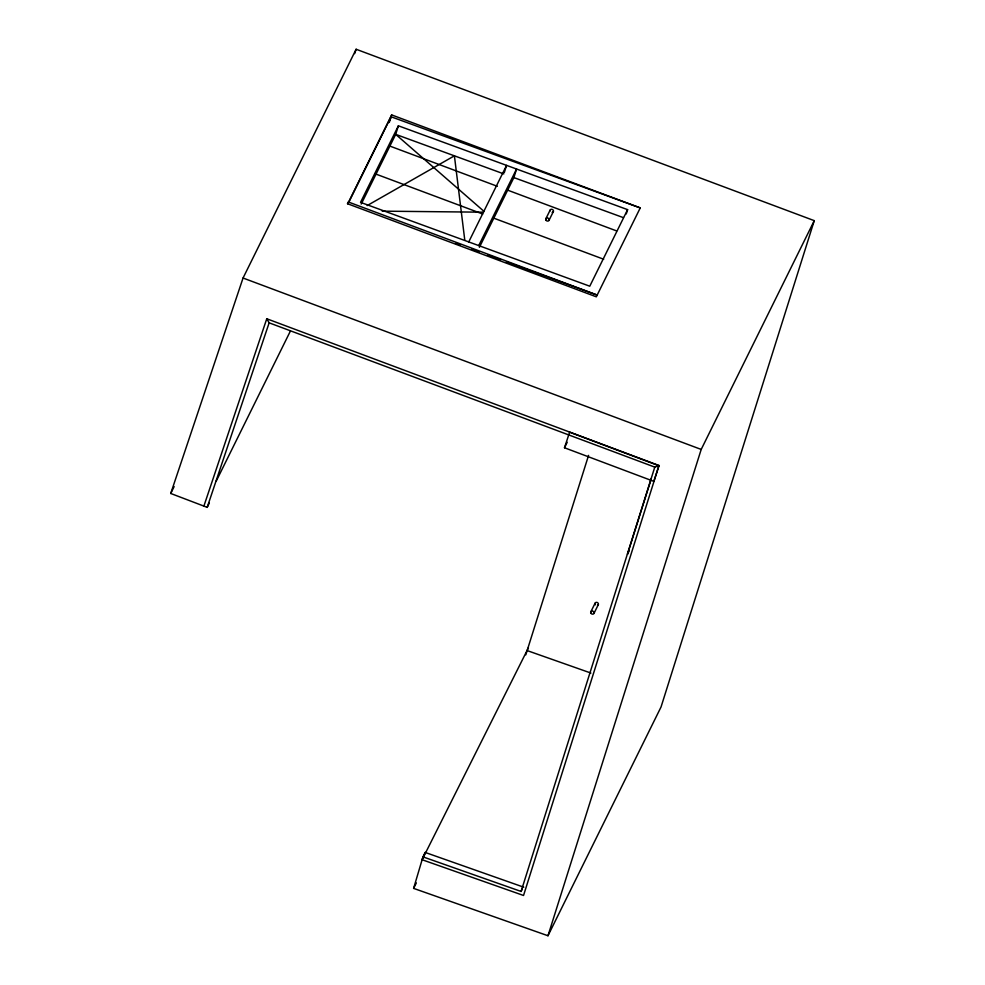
<?xml version="1.0" encoding="UTF-8"?>
<svg xmlns="http://www.w3.org/2000/svg" width="985" height="985" viewBox="0 0 985 985"><rect width="100%" height="100%" fill="white"/><g stroke="black" fill="none" stroke-linecap="round" stroke-linejoin="round"><path stroke-width="1.48" d="M523.786 887.202L425.224 852.456L422.122 859.733L523.54 895.476L659.002 465.499L266.763 318.758L203.883 506.105M209.239 502.953A3.558 1.933 18.6 0 1 209.128 503.446L207.195 507.361L170.737 493.473L243.049 278.029L356.127 49.25L814.263 220.652L661.046 706.971L547.98 935.75L413.614 888.384L422.971 856.864L425.224 852.456M525.793 654.853L588.574 455.365M389.26 122.46L391.057 116.759L640.25 207.909L596.319 296.817L347.434 203.698L348.296 201.962L597.181 295.069L506.425 261.875M626.251 213.917L627.605 209.645L398.383 125.809L395.687 134.354L361.224 204.067M504.332 172.51L506.573 165.381L468.737 241.928M479.412 247.297L513.875 177.583L516.559 169.038L478.735 245.585M422.971 856.864L521.09 891.45L654.779 467.112L659.002 465.499M651.319 478.599L627.482 554.272L629.156 550.886M547.98 935.75L701.197 449.431L814.263 220.652M389.801 120.589L391.661 114.913L640.25 207.909M564.491 447.769L569.625 432.169L658.916 465.757L653.781 481.357L564.491 447.769L567.188 442.314M354.662 53.621L356.127 49.25M207.195 507.361L269.139 322.834L266.763 318.758M170.737 493.473L174.136 486.59M347.717 203.809L391.661 114.913M348.653 202.565L391.057 116.759M216.146 481.296L290.39 331.071M398.383 125.809L360.547 202.356L589.769 286.204L627.605 209.645M545.788 218.904L550.086 210.211M549.101 220.172L553.398 211.467M422.122 859.733L528.428 647.822M590.754 611.968L595.051 603.276M594.066 613.236L598.363 604.531M521.09 891.45L522.382 888.839M413.614 888.384L416.36 882.917M367.183 205.582L454.405 155.827L464.772 240.106M382.192 211.159L483.487 212.194M527.073 650.556L590.889 673.05M503.815 173.902L395.687 134.354L483.82 211.209M513.899 177.596L623.468 217.673M456.006 243.443L460.327 245.019M471.852 249.23L479.055 251.864M487.698 255.029L500.663 259.769M389.58 145.977L497.351 186.3M507.41 190.068L616.622 230.921M374.694 173.631L482.712 214.016M492.783 217.783L603.682 259.24M243.049 278.029L701.197 449.431M269.139 322.834L654.779 467.112M550.073 210.999A1.773 1.49 26.3 0 1 551.329 209.3A1.773 1.49 26.3 0 1 553.422 210.679A1.773 1.49 26.3 0 1 552.166 212.378M595.469 604.815A1.773 1.49 26.3 0 1 595.63 602.574A1.773 1.49 26.3 0 1 598.141 603.226A1.773 1.49 26.3 0 1 597.55 605.356M545.936 220.098A1.773 1.49 26.3 0 0 548.928 220.517A1.773 1.49 26.3 0 0 547.475 218.005A1.773 1.49 26.3 0 0 545.936 220.098M590.901 613.163A1.773 1.49 26.3 0 0 593.893 613.581A1.773 1.49 26.3 0 0 592.441 611.069A1.773 1.49 26.3 0 0 590.901 613.163"/></g></svg>
